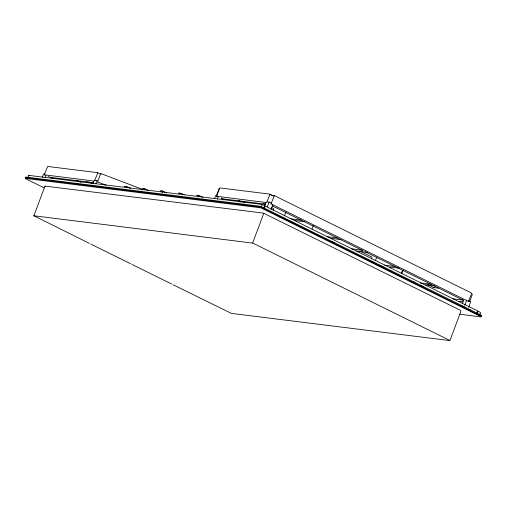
<?xml version="1.0" encoding="UTF-8"?>
<svg xmlns="http://www.w3.org/2000/svg" width="507" height="507" viewBox="0 0 507 507"><rect width="100%" height="100%" fill="white"/><g stroke="black" fill="none" stroke-linecap="round" stroke-linejoin="round"><path stroke-width="0.76" d="M44.128 187.856L25.705 178.756L25.382 177.742L26.085 177.076L260.585 206.292L481.295 315.183L481.618 316.191L480.915 316.856L459.741 314.22M89.441 243.411L33.861 215.76L45.009 186.094L263.38 213.117L460.552 310.379L460.869 311.387L450.159 339.88L449.456 340.546L231.376 313.383L173.001 284.7M44.597 175.023L44.42 174.459L47.677 166.448L97.604 172.672L100.887 174.199M216.781 196.475L216.597 195.905L219.861 187.901L269.787 194.118L273.748 195.987M264.578 206.26L264.337 205.5L261.904 204.416L28.924 175.397L27.917 177.165M271.384 207.395L273.704 208.65L273.153 210.424M359.926 251.142L371.948 257.081L371.593 259.064M468.487 300.518L470.667 301.684L468.709 307.172M271.15 195.208L274.686 195.772L471.459 293.002L471.637 293.566L468.379 301.576M472.137 294.009L472.315 294.573L469.704 301.513M264.825 205.861L477.36 310.753L477.6 311.513L476.814 313.18M477.848 311.114L480.541 312.464L480.04 314.226L479.394 314.549M401.335 273.07L402.362 270.504L403.445 270.288M97.502 182.013L100.551 173.914L101.115 173.667L142.974 189.542M44.401 174.82L94.435 181.113L97.838 172.798M25.35 178.394L260.047 207.731L260.554 207.693L260.997 206.52M261.403 206.742L262.214 204.587M33.861 215.76L252.131 243.049L252.638 243.011L263.792 213.346M264.318 208.187L265.129 206.032M216.578 196.272L266.619 202.559L270.022 194.244M270.941 204.023L274.344 195.708M477.341 313.44L478.152 311.285M42.246 177.222L43.564 174.009L44.927 174.091M45.11 177.583L45.947 175.365M92.857 183.528L93.694 181.316M95.722 183.883L97.262 180.72M141.998 190.106L143.006 188.465L145.268 188.934L148.006 190.29M162.215 192.622L162.829 191.088L166.784 192.882M198.408 197.134L199.023 195.594L202.984 197.388M214.429 198.674L215.741 195.461L217.11 195.537M216.476 195.62L219.087 188.68L219.62 188.389M217.294 199.029L218.124 196.817M265.877 202.762L263.792 207.921M267.354 206.812L269.141 202.109L271.448 203.155M270.998 209.486L272.937 204.321M284.649 215.399L285.973 211.863M311.995 229.12L313.326 225.59M375.414 260.623L376.745 257.087M401.829 273.355L403.078 270.237M462.473 303.401L463.582 300.455M464.786 305.233L466.725 300.068M126.42 187.051L126.636 186.576L127.168 186.677L130.591 188.37M144.514 189.307L144.736 188.832M180.707 193.82L180.929 193.344L181.462 193.44L184.199 194.796M221.47 198.237L221.635 197.907M100.291 174.313L100.747 173.628M124.297 186.791L124.912 186.208L126.636 186.576M160.491 191.297L161.106 190.714L162.829 191.088M178.591 193.554L179.199 192.971L180.929 193.344M196.684 195.81L197.299 195.227L199.023 195.594M481.428 316.26L260.75 207.065L25.572 177.678M48.146 176.271L48.723 176.461M94.929 180.321L96.957 180.663M267.721 201.843L269.141 202.109M50.795 177.418L93.7 182.767M222.193 198.769L265.098 204.118M291.037 218.866L301.139 220.12M295.201 220.583L304.447 221.736M327.205 236.68L337.225 237.929M351.471 248.829L363.234 250.3M356.459 251.009L367.436 252.372M384.667 265.167L394.845 266.435M389.839 267.018L399.009 268.159M420.316 282.925L431.02 284.256M433.01 287.507L438.498 288.191M452.567 298.781L463.544 300.15M458.86 301.31L462.783 301.798M331.096 238.366L341.211 239.634M425.531 284.782L434.93 285.954M402.343 270.643L402.685 270.706M197.039 195.347L197.438 195.436M178.946 193.097L179.339 193.18M160.846 190.841L161.245 190.924M142.752 188.585L143.145 188.667M124.652 186.329L125.045 186.418M28.703 175.498L29.045 175.574M25.794 177.216L26.244 177.317M45.009 186.094L45.459 186.189M468.544 301.494L271.226 204.004M481.206 316.717L260.554 207.693M449.753 340.406L252.638 243.011M106.02 185.169L97.629 181.918M272.31 205.886L362.207 250.3M365.034 251.7L463.423 300.309M263.596 203.548L265.719 204.6M427.788 284.674L434.176 287.83M283.115 217.566L284.535 218.27M292.324 222.117L293.743 222.814M331.28 241.364L334.823 243.113M372.36 261.663L373.779 262.36M379.445 265.161L384.401 267.614M413.439 281.962L414.859 282.659M420.525 285.46L424.061 287.209M461.604 305.759L465.141 307.508M468.683 309.257L470.103 309.954M241.788 201.273L244.621 202.673M238.848 200.645L240.261 201.342M88.769 181.937L91.583 183.331M86.539 181.658L87.945 182.355M76.665 180.264L80.911 182.362M49.426 176.81L52.969 178.559M90.861 244.108L130.514 263.703M131.934 264.407L171.588 283.996M238.284 200.747L240.122 202.217M221.635 198.433L223.473 199.904"/></g></svg>
